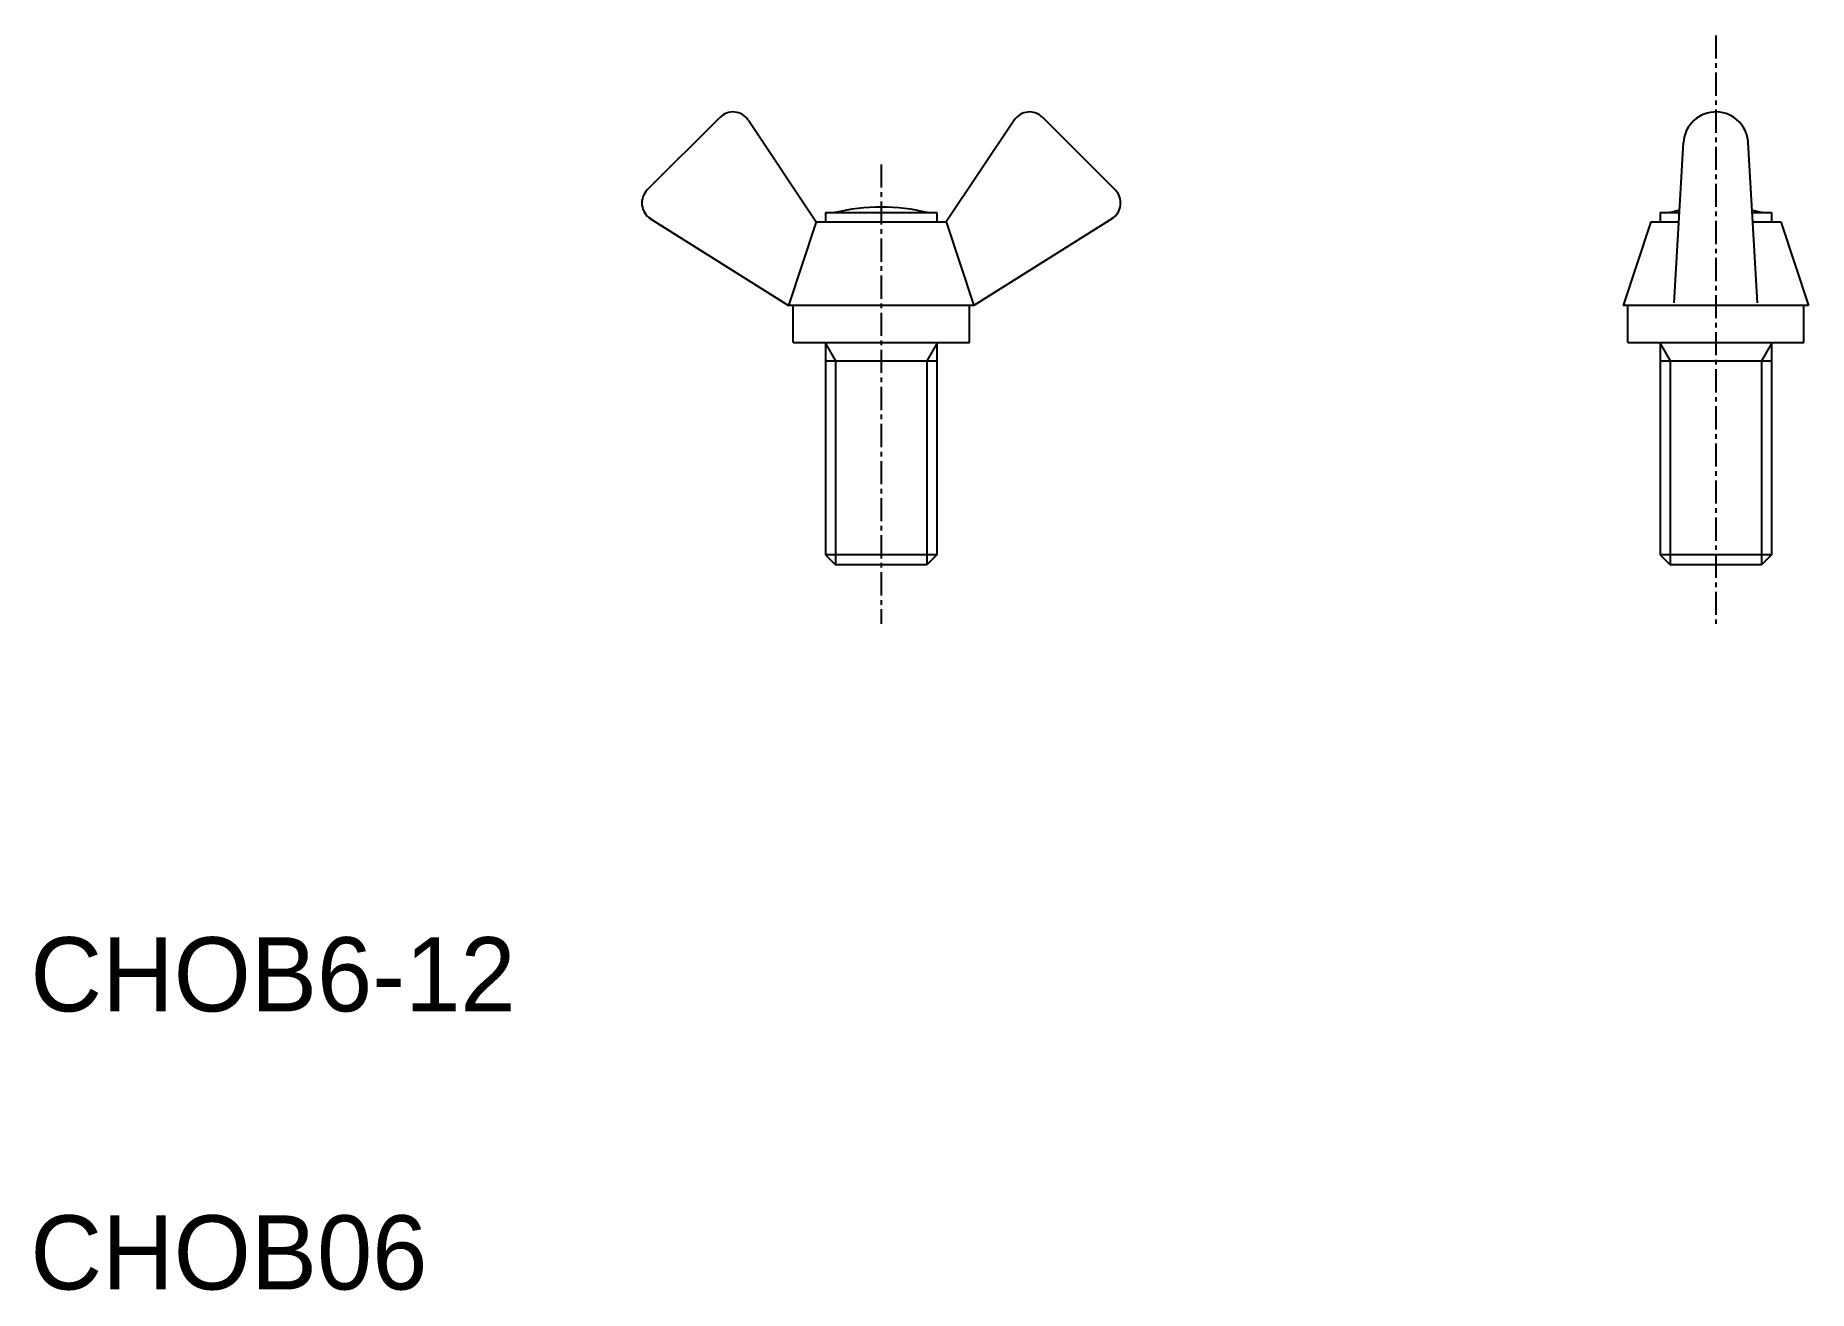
# Model space of a CAD drawing. Extents: x 10.3 to 105.9, y 9.9 to 77.6.
import ezdxf

# ---------------------------------------------------------------- set-up
doc = ezdxf.new("R2010")
doc.units = 0
doc.linetypes.add('CENTER', pattern=[2, 1.25, -0.25, 0.25, -0.25])
doc.layers.get('0').update_dxf_attribs({"linetype": 'CONTINUOUS'})
doc.layers.add('CENTER', color=1, linetype='CENTER')

msp = doc.modelspace()

# ---------------------------------------------------------------- linework, layer by layer
at = {"color": 7, "linetype": 'CONTINUOUS'}
for p, q in [((43.262, 69.308), (47.171, 73.216)), ((48.71, 73.065), (52.376, 67.578)), ((63.042, 73.065), (59.376, 67.578)), ((68.489, 69.308), (64.58, 73.216)), ((98.629, 63.208), (99.129, 71.86)), ((103.122, 63.208), (102.623, 71.86)), ((52.876, 68.078), (58.876, 68.078)), ((52.876, 68.078), (52.876, 67.578)), ((58.876, 68.078), (58.876, 67.578)), ((97.876, 68.078), (98.91, 68.078)), ((97.876, 68.078), (97.876, 67.578)), ((102.841, 68.078), (103.876, 68.078)), ((103.876, 68.078), (103.876, 67.578)), ((43.437, 67.754), (50.876, 63.078)), ((52.376, 67.578), (50.876, 63.078)), ((52.376, 67.578), (59.376, 67.578)), ((59.376, 67.578), (60.876, 63.078)), ((68.314, 67.754), (60.876, 63.078)), ((97.376, 67.578), (95.876, 63.078)), ((97.376, 67.578), (98.882, 67.578)), ((102.87, 67.578), (104.376, 67.578)), ((104.376, 67.578), (105.876, 63.078)), ((60.876, 63.078), (50.876, 63.078)), ((51.126, 61.078), (51.126, 63.078)), ((60.626, 61.078), (60.626, 63.078)), ((105.876, 63.078), (95.876, 63.078)), ((96.126, 61.078), (96.126, 63.078)), ((105.626, 61.078), (105.626, 63.078)), ((51.126, 61.078), (60.626, 61.078)), ((52.876, 61.078), (52.876, 49.62)), ((58.876, 61.078), (58.876, 49.62)), ((96.126, 61.078), (105.626, 61.078)), ((97.876, 61.078), (97.876, 49.62)), ((103.876, 61.078), (103.876, 49.62)), ((52.876, 60.078), (58.876, 60.078)), ((97.876, 60.078), (103.876, 60.078)), ((58.876, 49.62), (52.876, 49.62)), ((52.876, 49.62), (53.417, 49.078)), ((58.334, 49.078), (53.417, 49.078)), ((58.876, 49.62), (58.334, 49.078)), ((103.876, 49.62), (97.876, 49.62)), ((97.876, 49.62), (98.417, 49.078)), ((103.334, 49.078), (98.417, 49.078)), ((103.876, 49.62), (103.334, 49.078))]:
    msp.add_line(p, q, dxfattribs=at)
at = {"color": 3, "linetype": 'CONTINUOUS'}
for p, q in [((52.876, 61.016), (53.418, 60.078)), ((58.876, 61.016), (58.334, 60.078)), ((97.876, 61.016), (98.418, 60.078)), ((103.876, 61.016), (103.334, 60.078)), ((53.417, 60.078), (53.417, 49.078)), ((58.334, 60.078), (58.334, 49.078)), ((98.417, 60.078), (98.417, 49.078)), ((103.334, 60.078), (103.334, 49.078))]:
    msp.add_line(p, q, dxfattribs=at)
at = {"color": 7, "linetype": 'CONTINUOUS'}
for centre, radius, start, end in [((47.878, 72.509), 1, 33.74991, 135), ((63.873, 72.509), 1, 45, 146.25009), ((100.876, 71.759), 1.75, 0, 176.69821), ((43.969, 68.601), 1, 135, 237.84631), ((67.782, 68.601), 1, 302.15369, 45), ((55.876, 57.811), 10.567, 76.31445, 103.68555), ((100.876, 57.811), 10.567, 100.6816, 103.68555), ((100.876, 57.811), 10.567, 76.31445, 79.3184)]:
    msp.add_arc(centre, radius, start, end, dxfattribs=at)
at = {"layer": 'CENTER', "color": 1, "linetype": 'CENTER'}
for p, q in [((100.876, 77.635), (100.876, 45.903)), ((55.876, 70.684), (55.876, 45.903))]:
    msp.add_line(p, q, dxfattribs=at)

# ---------------------------------------------------------------- texts
at = {"color": 7, "linetype": 'CONTINUOUS'}
for s, p in [('CHOB6-12', (10, 25)), ('CHOB06', (10, 10))]:
    msp.add_text(s, height=4, dxfattribs=at).set_placement(p)

doc.saveas('drawing.dxf')
